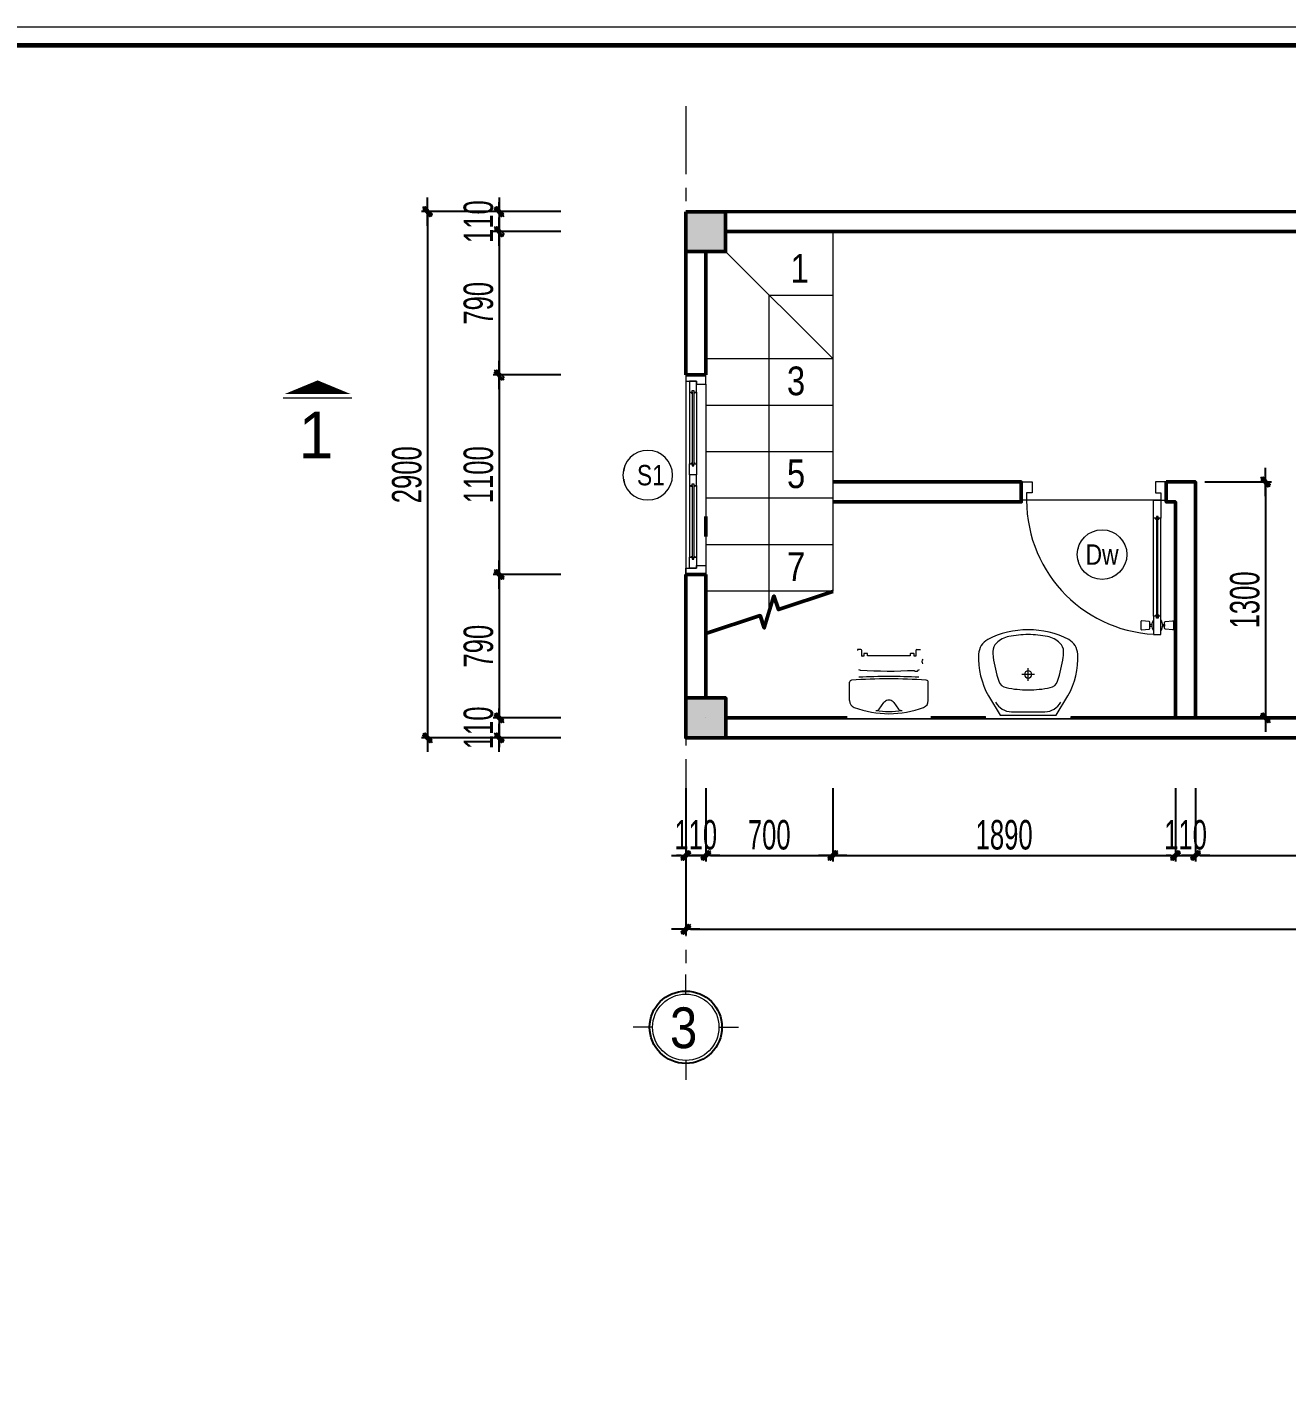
# Model space of a CAD drawing. Header units: millimetres. Extents: x 596422 to 1674380, y -367470 to 58862.
# Drawn here: x 998884 to 1005823, y -24638 to -17213 of the extents above; entities that cross this region are included whole.
import ezdxf
from ezdxf.enums import TextEntityAlignment as Align

# ---------------------------------------------------------------- set-up
doc = ezdxf.new("R2010")
doc.units = ezdxf.units.MM
doc.header["$LTSCALE"] = 600
doc.header["$MEASUREMENT"] = 0
doc.linetypes.add('ACAD_ISO07W100', pattern=[3, 0, -3])
doc.linetypes.add('CENTER', pattern=[2, 1.25, -0.25, 0.25, -0.25])
doc.layers.get('0').update_dxf_attribs({"lineweight": 0})
doc.layers.get('Defpoints').update_dxf_attribs({"lineweight": 0})
for name, color, linetype, lineweight in [('0.10_Thiet-Bi', 157, 'Continuous', 9), ('0.15_Cua', 144, 'Continuous', 15), ('A-WIPEOUT', 254, 'ACAD_ISO07W100', 0), ('cat1', 30, 'Continuous', 50), ('cot', 40, 'Continuous', 13), ('EG Dim', 8, 'Continuous', 18), ('hatch1', 136, 'Continuous', 9), ('ISO', 33, 'Continuous', 15), ('LC ISO', 153, 'Continuous', 13), ('LC Khac', 4, 'Continuous', 9), ('LC Net manh', 9, 'Continuous', 5), ('LC noi that', 125, 'Continuous', 0), ('LC Text1', 3, 'Continuous', 20), ('noithat', 125, 'Continuous', 9), ('text', 1, 'Continuous', 20), ('thay1', 63, 'Continuous', 18), ('truc', 76, 'CENTER', 9)]:
    doc.layers.add(name, color=color, linetype=linetype, lineweight=lineweight)
for name, color, linetype in [('font', 41, 'Continuous'), ('Khungten_LCDI', 7, 'Continuous'), ('Kichthuoc', 9, 'Continuous')]:
    doc.layers.add(name, color=color, linetype=linetype)
doc.styles.add('General text 2', font='arial.ttf')
doc.styles.add('HOATBIF', font='hoatbif.shx', dxfattribs={"width": 0.65})
doc.styles.add('Khungten', font='VHAVAN.TTF', dxfattribs={"width": 0.9, "height": 5000})
doc.styles.add('LC 1', font='VHAVANB.TTF')
doc.styles.add('style1', font='VHARIALN.TTF')
doc.styles.add('Title', font='VHAVAN.TTF', dxfattribs={"width": 0.8})
doc.dimstyles.new('1-100', dxfattribs={"dimscale": 300, "dimtxt": 1.2, "dimasz": 0.25, "dimexe": 0.5, "dimexo": 0, "dimgap": 0.3, "dimtad": 1, "dimdec": 0, "dimzin": 0, "dimdsep": 46, "dimtxsty": 'HOATBIF', "dimblk1": 'DOT', "dimblk2": 'DOT', "dimsah": 1, "dimcen": -1, "dimdle": 1, "dimclrd": 256, "dimclre": 256, "dimclrt": 4, "dimadec": 3, "dimazin": 2, "dimtfac": 0.333333, "dimtdec": 0, "dimtix": 1, "dimtmove": 2, "dimatfit": 3, "dimldrblk": 'DOT', "dimfxl": 1, "dimtvp": 0.833333, "dimtolj": 1, "dimtzin": 0, "dimarcsym": 0})

# ---------------------------------------------------------------- blocks, each defined once
blk = doc.blocks.new('TTRUC')
at = {"layer": 'ISO'}
for p, q in [((0, 6.37), (0, 10.13)), ((-6.37, 0), (-10.13, 0)), ((6.37, 0), (10.13, 0)), ((0, -6.37), (0, -10.13))]:
    blk.add_line(p, q, dxfattribs=at)
blk.add_circle((0, 0), 6.37, dxfattribs=at)
at = {"layer": 'Kichthuoc'}
blk.add_circle((0, 0), 6.95, dxfattribs=at)
blk = doc.blocks.new('DOT')
at = {"layer": 'Kichthuoc'}
blk.add_line((-3, 0), (3, 0), dxfattribs=at)
at = {"layer": 'Kichthuoc', "color": 4}
blk.add_line((-1, -1), (1, 1), dxfattribs=at)
blk.add_lwpolyline([(0.5, 1), (-1, -0.5), (-0.5, -1), (1, 0.5)], close=True, dxfattribs=at)
blk = doc.blocks.new('*D708')
at = {"layer": 'Defpoints', "color": 0, "transparency": 16777216}
for p in [(1003324.8, -21408.2), (1005214.5, -21408.2), (1005214.5, -21779.9)]:
    blk.add_point(p, dxfattribs=at)
at = {"layer": 'EG Dim', "lineweight": -2, "transparency": 16777216}
for p, q in [((1003324.8, -21408.2), (1003324.8, -21812.4)), ((1005214.5, -21408.2), (1005214.5, -21812.4)), ((1003350.8, -21779.9), (1005188.5, -21779.9))]:
    blk.add_line(p, q, dxfattribs=at)
at = {"layer": 'EG Dim', "lineweight": -2, "transparency": 16777216, "xscale": 26, "yscale": 26, "zscale": 26, "rotation": 180}
blk.add_blockref('DOT', (1003324.8, -21779.9), dxfattribs=at)
at = {"layer": 'EG Dim', "lineweight": -2, "transparency": 16777216, "xscale": 26, "yscale": 26, "zscale": 26}
blk.add_blockref('DOT', (1005214.5, -21779.9), dxfattribs=at)
at = {"layer": 'EG Dim', "color": 4, "transparency": 16777216, "insert": (1004269.7, -21666.2), "char_height": 162.5, "attachment_point": 5, "style": 'HOATBIF'}
blk.add_mtext('\\A1;1890', dxfattribs=at)
blk = doc.blocks.new('_Dot')
at = {"color": 0, "linetype": 'ByBlock', "lineweight": -2}
blk.add_line((-0.5, 0), (-1, 0), dxfattribs=at)
at = {"color": 0, "linetype": 'ByBlock', "const_width": 0.5}
blk.add_lwpolyline([(-0.25, 0, 1), (0.25, 0, 1)], format="xyb", close=True, dxfattribs=at)
blk = doc.blocks.new('*D710')
at = {"layer": 'Defpoints', "color": 0, "transparency": 16777216}
for p in [(1002515, -21408.2), (1011615, -21407.8), (1011615, -22186.2)]:
    blk.add_point(p, dxfattribs=at)
at = {"layer": 'EG Dim', "lineweight": -2, "transparency": 16777216}
for p, q in [((1002515, -21408.2), (1002515, -22218.7)), ((1011615, -21407.8), (1011615, -22218.7)), ((1002541, -22186.2), (1011589, -22186.2))]:
    blk.add_line(p, q, dxfattribs=at)
at = {"layer": 'EG Dim', "lineweight": -2, "transparency": 16777216, "xscale": 26, "yscale": 26, "zscale": 26, "rotation": 180}
blk.add_blockref('DOT', (1002515, -22186.2), dxfattribs=at)
at = {"layer": 'EG Dim', "lineweight": -2, "transparency": 16777216, "xscale": 26, "yscale": 26, "zscale": 26}
blk.add_blockref('DOT', (1011615, -22186.2), dxfattribs=at)
at = {"layer": 'EG Dim', "color": 4, "transparency": 16777216, "insert": (1007065, -22072.4), "char_height": 162.5, "attachment_point": 5, "style": 'HOATBIF'}
blk.add_mtext('\\A1;9100', dxfattribs=at)
blk = doc.blocks.new('*D711')
at = {"layer": 'Defpoints', "color": 0, "transparency": 16777216}
for p in [(1001826.2, -18340.7), (1001486.3, -19130.8), (1001826.2, -19130.8)]:
    blk.add_point(p, dxfattribs=at)
at = {"layer": 'EG Dim', "lineweight": -2, "transparency": 16777216}
for p, q in [((1001826.2, -18340.7), (1001453.8, -18340.7)), ((1001486.3, -18366.7), (1001486.3, -19104.8)), ((1001826.2, -19130.8), (1001453.8, -19130.8))]:
    blk.add_line(p, q, dxfattribs=at)
at = {"layer": 'EG Dim', "lineweight": -2, "transparency": 16777216, "xscale": 26, "yscale": 26, "zscale": 26}
for p, rotation in [((1001486.3, -18340.7), 90), ((1001486.3, -19130.8), 270)]:
    blk.add_blockref('DOT', p, dxfattribs=dict(at, rotation=rotation))
at = {"layer": 'EG Dim', "color": 4, "transparency": 16777216, "insert": (1001372.6, -18735.8), "char_height": 162.5, "attachment_point": 5, "rotation": 90, "style": 'HOATBIF'}
blk.add_mtext('\\A1;790', dxfattribs=at)
blk = doc.blocks.new('*D712')
at = {"layer": 'Defpoints', "color": 0, "transparency": 16777216}
for p in [(1001826.2, -21020.7), (1001486.3, -21130.8), (1001826.2, -21130.8)]:
    blk.add_point(p, dxfattribs=at)
at = {"layer": 'EG Dim', "lineweight": -2, "transparency": 16777216}
for p, q in [((1001486.3, -20994.7), (1001486.3, -20968.7)), ((1001826.2, -21020.7), (1001453.8, -21020.7)), ((1001486.3, -21020.7), (1001486.3, -21130.8)), ((1001826.2, -21130.8), (1001453.8, -21130.8)), ((1001486.3, -21156.8), (1001486.3, -21182.8))]:
    blk.add_line(p, q, dxfattribs=at)
at = {"layer": 'EG Dim', "lineweight": -2, "transparency": 16777216, "xscale": 26, "yscale": 26, "zscale": 26}
for p, rotation in [((1001486.3, -21020.7), 270), ((1001486.3, -21130.8), 90)]:
    blk.add_blockref('DOT', p, dxfattribs=dict(at, rotation=rotation))
at = {"layer": 'EG Dim', "color": 4, "transparency": 16777216, "insert": (1001372.6, -21075.8), "char_height": 162.5, "attachment_point": 5, "rotation": 90, "style": 'HOATBIF'}
blk.add_mtext('\\A1;110', dxfattribs=at)
blk = doc.blocks.new('*D713')
at = {"layer": 'Defpoints', "color": 0, "transparency": 16777216}
for p in [(1001826.2, -18230.7), (1001486.3, -18340.7), (1001826.2, -18340.7)]:
    blk.add_point(p, dxfattribs=at)
at = {"layer": 'EG Dim', "lineweight": -2, "transparency": 16777216}
for p, q in [((1001486.3, -18204.7), (1001486.3, -18178.7)), ((1001826.2, -18230.7), (1001453.8, -18230.7)), ((1001486.3, -18230.7), (1001486.3, -18340.7)), ((1001826.2, -18340.7), (1001453.8, -18340.7)), ((1001486.3, -18366.7), (1001486.3, -18392.7))]:
    blk.add_line(p, q, dxfattribs=at)
at = {"layer": 'EG Dim', "lineweight": -2, "transparency": 16777216, "xscale": 26, "yscale": 26, "zscale": 26}
for p, rotation in [((1001486.3, -18230.7), 270), ((1001486.3, -18340.7), 90)]:
    blk.add_blockref('DOT', p, dxfattribs=dict(at, rotation=rotation))
at = {"layer": 'EG Dim', "color": 4, "transparency": 16777216, "insert": (1001372.6, -18285.7), "char_height": 162.5, "attachment_point": 5, "rotation": 90, "style": 'HOATBIF'}
blk.add_mtext('\\A1;110', dxfattribs=at)
blk = doc.blocks.new('*D714')
at = {"layer": 'Defpoints', "color": 0, "transparency": 16777216}
for p in [(1001826.2, -18230.7), (1001091.7, -21130.8), (1001826.2, -21130.8)]:
    blk.add_point(p, dxfattribs=at)
at = {"layer": 'EG Dim', "lineweight": -2, "transparency": 16777216}
for p, q in [((1001826.2, -18230.7), (1001059.2, -18230.7)), ((1001091.7, -18256.7), (1001091.7, -21104.8)), ((1001826.2, -21130.8), (1001059.2, -21130.8))]:
    blk.add_line(p, q, dxfattribs=at)
at = {"layer": 'EG Dim', "lineweight": -2, "transparency": 16777216, "xscale": 26, "yscale": 26, "zscale": 26}
for p, rotation in [((1001091.7, -18230.7), 90), ((1001091.7, -21130.8), 270)]:
    blk.add_blockref('DOT', p, dxfattribs=dict(at, rotation=rotation))
at = {"layer": 'EG Dim', "color": 4, "transparency": 16777216, "insert": (1000977.9, -19680.7), "char_height": 162.5, "attachment_point": 5, "rotation": 90, "style": 'HOATBIF'}
blk.add_mtext('\\A1;2900', dxfattribs=at)
blk = doc.blocks.new('*D715')
at = {"layer": 'Defpoints', "color": 0, "transparency": 16777216}
for p in [(1002515, -21408.2), (1002625, -21408.2), (1002625, -21779.9)]:
    blk.add_point(p, dxfattribs=at)
at = {"layer": 'EG Dim', "lineweight": -2, "transparency": 16777216}
for p, q in [((1002515, -21408.2), (1002515, -21812.4)), ((1002625, -21408.2), (1002625, -21812.4)), ((1002489, -21779.9), (1002463, -21779.9)), ((1002515, -21779.9), (1002625, -21779.9)), ((1002651, -21779.9), (1002677, -21779.9))]:
    blk.add_line(p, q, dxfattribs=at)
at = {"layer": 'EG Dim', "lineweight": -2, "transparency": 16777216, "xscale": 26, "yscale": 26, "zscale": 26}
blk.add_blockref('DOT', (1002515, -21779.9), dxfattribs=at)
at = {"layer": 'EG Dim', "lineweight": -2, "transparency": 16777216, "xscale": 26, "yscale": 26, "zscale": 26, "rotation": 180}
blk.add_blockref('DOT', (1002625, -21779.9), dxfattribs=at)
at = {"layer": 'EG Dim', "color": 4, "transparency": 16777216, "insert": (1002570, -21666.2), "char_height": 162.5, "attachment_point": 5, "style": 'HOATBIF'}
blk.add_mtext('\\A1;110', dxfattribs=at)
blk = doc.blocks.new('*U10')
at = {"layer": 'A-WIPEOUT'}
blk.add_lwpolyline([(0, 4.25), (-2.5, 3.44), (-4.04, 1.31), (-4.04, -1.31), (-2.5, -3.44), (0, -4.25), (2.5, -3.44), (4.04, -1.31), (4.04, 1.31), (2.5, 3.44)], close=True, dxfattribs=at)
blk.add_wipeout([(0, 4.25), (-2.5, 3.44), (-4.04, 1.31), (-4.04, -1.31), (-2.5, -3.44), (0, -4.25), (2.5, -3.44), (4.04, -1.31), (4.04, 1.31), (2.5, 3.44)]).dxf.layer = 'A-WIPEOUT'
blk.add_circle((0, 0), 4.25)
at = {"layer": 'text', "style": 'General text 2', "width": 0.8, "flags": 8}
blk.add_attdef('SYMBOL', text='', height=3.5, dxfattribs=at).set_placement((0, 0), align=Align.MIDDLE_CENTER)
blk = doc.blocks.new('*U14')
for p, q in [((30, 640), (30, 100)), ((70, 640), (70, 100)), ((30, 0), (770, 0))]:
    blk.add_line(p, q)
at = {"color": 8, "lineweight": 9}
for p, q in [((47.5, 650), (47.5, 90)), ((52.5, 650), (52.5, 90))]:
    blk.add_line(p, q, dxfattribs=at)
for points in [[(5.1, 669.5), (-34.9, 665.5, -0.443716), (-40.4, 670.5), (-40.4, 709.5, -0.443716), (-34.9, 714.5), (5.1, 710.5, -0.385314), (9.6, 705.5), (9.6, 674.5, -0.385314)], [(94.9, 669.5), (134.9, 665.5, 0.443716), (140.4, 670.5), (140.4, 709.5, 0.443716), (134.9, 714.5), (94.9, 710.5, 0.385314), (90.4, 705.5), (90.4, 674.5, 0.385314)]]:
    blk.add_lwpolyline(points, format="xyb", close=True)
for points in [[(20.3, 685), (9.6, 685), (9.6, 695), (20.3, 695)], [(55, 640), (70, 640), (70, 740), (30, 740), (30, 640), (45, 640), (45, 650), (55, 650), (55, 640)], [(79.7, 685), (90.4, 685), (90.4, 695), (79.7, 695)], [(55, 100), (70, 100), (70, 0), (30, 0), (30, 100), (45, 100), (45, 90), (55, 90), (55, 100)]]:
    blk.add_lwpolyline(points)
for points in [[(30, 0), (0, 0), (0, -100), (60, -100), (60, -40), (30, -40)], [(770, 0), (800, 0), (800, -100), (740, -100), (740, -40), (770, -40)]]:
    blk.add_lwpolyline(points, close=True)
for centre, start, end in [((70, 690), 143.1301, 216.8699), ((30, 690), 323.1301, 36.8699)]:
    blk.add_arc(centre, 50, start, end)
for centre, radius, start, end in [((30, 0), 740, 0, 90), ((47, 640.9), 8.25, 186.43423, 273.2898), ((53, 640.9), 8.25, 266.7102, 353.56577), ((47, 99.1), 8.25, 86.7102, 173.56577), ((53, 99.1), 8.25, 6.43423, 93.2898)]:
    blk.add_arc(centre, radius, start, end, dxfattribs=at)
blk = doc.blocks.new('TB WC BonCau 01')
at = {"color": 8}
blk.add_wipeout([(0, 230), (195.9, 230), (216, 220), (220.9, 206.7), (221.3, 200), (222.6, 180), (223.5, 165), (265.8, 168), (276.1, 180), (289.7, 184.9), (365.9, 190), (371, 185), (371, 180), (371, 173.8), (376, 174.1), (376, 180), (376, 185), (381, 190), (502, 185.5), (546.1, 180), (590.2, 170.3), (621.5, 160), (663.1, 140), (693.4, 120), (717.3, 100), (729.8, 87.8), (736.7, 80), (750, 60), (758.7, 40), (763.6, 20), (765.1, 0), (763.6, -20), (758.7, -40), (750, -60), (736.7, -80), (729.8, -87.8), (717.3, -100), (693.4, -120), (663.1, -140), (621.5, -160), (590.2, -170.3), (546.1, -180), (502, -185.5), (381, -190), (376, -185), (376, -180), (376, -174.1), (371, -173.8), (371, -180), (371, -185), (365.9, -190), (324, -187.9), (323.9, -200), (323.8, -205.4), (322, -207.4), (300, -207.4), (298.2, -205.4), (298.1, -200), (298, -185.8), (289.7, -184.9), (276, -180), (265.8, -168), (223.5, -164.9), (222.6, -180), (221.3, -200), (220.9, -206.7), (216, -220), (195.9, -230), (0, -230)], dxfattribs=at)
for p, q in [((95.4, 217), (195.9, 217)), ((340.5, 149), (371, 149)), ((376, 174.1), (371, 173.8)), ((376, 154), (376, 174.1)), ((339.5, 139), (339.5, 148)), ((352.5, 138.5), (340, 138.5)), ((341.5, -117.5), (341.5, 117.5)), ((341.5, 117.5), (352.5, 117.5)), ((354.5, 119.5), (354.5, 136.5)), ((48.3, 53.4), (84, 27.5)), ((84, -27.5), (48.3, -53.4)), ((258.2, -142), (258.2, -158)), ((260.2, -140), (261.7, -140)), ((339.5, -148), (339.5, -139)), ((340, -138.5), (352.5, -138.5)), ((352.5, -117.5), (341.5, -117.5)), ((354.5, -136.5), (354.5, -119.5)), ((95.4, -217), (195.9, -217)), ((261.7, -160), (260.2, -160)), ((263.3, -160.1), (261.9, -160.1)), ((371, -149), (340.5, -149)), ((376, -154), (376, -174.1))]:
    blk.add_line(p, q)
for centre, radius, start, end in [((563, 0), 540, 159.26776, 200.73208), ((95.4, 177), 40, 89.99856, 159.2669), ((195.9, 205), 12, 3.91856, 90), ((-2782, 0), 2997, 356.06204, 3.93797), ((-2782, 0), 3010, 356.85899, 3.14255), ((2758, 0), 2500, 176.38546, 183.20799), ((292.9, 155.1), 30, 154.597, 176.39375), ((340.5, 148), 1, 89.9427, 180), ((371, 154), 5, 270.01144, 0), ((340, 139), 0.499, 180, 270.11457), ((352.5, 136.5), 2, 0, 89.97134), ((352.5, 119.5), 2, 270.02864, 0), ((535, 0), 500, 171.66812, 188.3323), ((60.1, 69.6), 20, 171.67987, 234.05139), ((64, 0), 34, 10.76096, 54.0415), ((64, 0), 34, 349.23902, 10.76096), ((60.1, -69.6), 20, 125.95468, 188.3347), ((64, 0), 34, 305.94746, 349.23406), ((260.2, -142), 2, 90, 180), ((340, -139), 0.5, 89.88541, 180), ((340.5, -148), 0.999, 180, 270.05728), ((352.5, -119.5), 2, 0, 89.97134), ((352.5, -136.5), 2, 270.02864, 0), ((95.4, -177), 40, 200.73123, 270.00141), ((195.9, -205), 12, 270.00476, 356.06268), ((260.2, -158), 2, 180, 270), ((292.9, -155.1), 30, 189.56434, 205.42517), ((309.9, -202.2), 20.2, 45.63272, 125.86264), ((371, -154), 5, 0, 89.98854)]:
    blk.add_arc(centre, radius, start, end)
blk = doc.blocks.new('*U47')
at = {"color": 8}
blk.add_wipeout([(0, 232), (40.2, 240), (140.8, 260), (241.3, 280), (295.7, 287.4), (351.7, 288), (388.5, 280), (421.2, 260), (439.3, 240), (450.7, 220), (459.9, 200), (468.1, 180), (475.3, 160), (481.4, 140), (486.7, 120), (491, 100), (494.5, 80), (497.1, 60), (498.9, 40), (499.9, 20), (500, 0), (499.9, -20), (498.9, -40), (497.1, -60), (494.5, -80), (491, -100), (486.7, -120), (481.4, -140), (475.3, -160), (468.1, -180), (459.9, -200), (450.7, -220), (439.3, -240), (421.2, -260), (388.5, -280), (351.7, -288), (295.7, -287.4), (240.1, -279.8), (140.8, -260), (40.2, -240), (0, -232)], dxfattribs=at).dxf.layer = 'LC noi that'
for p, q in [((204.3, 0), (274.3, 0)), ((239.3, 35), (239.3, -35))]:
    blk.add_line(p, q)
blk.add_lwpolyline([(15, -154.1), (15, 154.1), (121.2, 219.1, -0.14257), (351, 273, -0.255099), (432.2, 223.3, -0.124237), (485, 0, -0.124237), (432.2, -223.3, -0.255099), (351, -273, -0.142542), (121.2, -219.1)], format="xyb", close=True)
for points in [[(86.7, -179.7, -0.253319), (32.7, -92.2), (32.7, 92.2, -0.253319), (86.7, 179.6)], [(154, 0, -0.05085), (166.4, 121.1, -0.267955), (202.9, 162.2, -0.045825), (334.9, 192.9, -0.034433), (365, 195, -0.20396), (411.9, 175, -0.140892), (447.9, 106.7, -0.051029), (459, 0, -0.051029), (447.9, -106.7, -0.140892), (411.9, -175, -0.20396), (365, -195, -0.034433), (334.9, -192.9, -0.045825), (202.9, -162.2, -0.267955), (166.4, -121.1, -0.05085), (154, 0, 0.05085)]]:
    blk.add_lwpolyline(points, format="xyb")
blk.add_circle((239.3, 0), 20)
blk = doc.blocks.new('LCDI-new')
at = {"layer": 'Defpoints', "lineweight": 0}
blk.add_lwpolyline([(-1626044.71, 488105.01), (-1626044.71, 488402.01), (-1625624.71, 488402.01), (-1625624.71, 488105.01)], close=True, dxfattribs=at)
at = {"layer": 'Khungten_LCDI', "color": 5, "lineweight": 60}
blk.add_lwpolyline([(-1626032.71, 488107.01), (-1626032.71, 488400.01), (-1625626.71, 488400.01), (-1625626.71, 488107.01)], close=True, dxfattribs=at)
at = {"color": 2, "style": 'Title', "width": 1.824646}
for tag, p, p2 in [('TENBANVE1', (-1625663.58, 488164.65), (-1625629.32, 488164.65)), ('TENBANVE2', (-1625663.58, 488157.89), (-1625629.32, 488157.89))]:
    blk.add_attdef(tag, text='', height=2.5, dxfattribs=at).set_placement(p, p2, align=Align.FIT)
at = {"color": 7, "style": 'Khungten', "width": 0.8}
for tag, p in [('REVISION', (-1625637.72, 488146.05)), ('NGAYHT', (-1625637.25, 488137.42))]:
    blk.add_attdef(tag, text='', height=2, dxfattribs=at).set_placement(p, align=Align.CENTER)
at = {"color": 2, "style": 'Title', "width": 0.7}
blk.add_attdef('SOBANVE', text='', height=2.5, dxfattribs=at).set_placement((-1625637.09, 488114.55), align=Align.CENTER)
blk = doc.blocks.new('*U18')
for p, q in [((35, 0), (1065, 0)), ((610, -20), (1005, -20)), ((610, -60), (1005, -60)), ((50, -110), (1050, -110))]:
    blk.add_line(p, q)
at = {"color": 8, "lineweight": 5}
for p, q in [((95, -20), (490, -20)), ((95, -35), (490, -35)), ((95, -45), (490, -45)), ((95, -60), (490, -60)), ((610, -20), (1005, -20)), ((610, -35), (1005, -35)), ((610, -45), (1005, -45)), ((610, -60), (1005, -60))]:
    blk.add_line(p, q, dxfattribs=at)
for points in [[(0, 0), (35, 0), (35, -60), (50, -60), (50, -110), (0, -110), (0, 0)], [(1100, 0), (1065, 0), (1065, -60), (1050, -60), (1050, -110), (1100, -110), (1100, 0)], [(610, -45), (610, -60), (550, -60), (550, -20), (610, -20), (610, -35), (600, -35), (600, -45), (610, -45)], [(1005, -45), (1005, -60), (1065, -60), (1065, -20), (1005, -20), (1005, -35), (1015, -35), (1015, -45), (1005, -45)]]:
    blk.add_lwpolyline(points)
for points in [[(35, -20), (95, -20), (95, -35), (85, -35), (85, -45), (95, -45), (95, -60), (35, -60)], [(550, -20), (490, -20), (490, -35), (500, -35), (500, -45), (490, -45), (490, -60), (550, -60)]]:
    blk.add_lwpolyline(points, close=True)
for points in [[(95, -28.8, -0.312187), (102.1, -35, -0.312187)], [(95, -51.2, 0.312187), (102.1, -45, 0.312187)], [(490, -28.8, 0.312187), (482.9, -35, 0.312187)], [(490, -51.2, -0.312187), (482.9, -45, -0.312187)]]:
    blk.add_lwpolyline(points, format="xyb", dxfattribs=at)
for centre, start, end in [((609.1, -37), 14.21506, 83.56577), ((609.1, -43), 276.43423, 345.78494), ((1005.9, -37), 96.43423, 165.78494), ((1005.9, -43), 194.21506, 263.56577)]:
    blk.add_arc(centre, 8.25, start, end, dxfattribs=at)
blk = doc.blocks.new('*D746')
at = {"layer": 'Defpoints', "color": 0, "transparency": 16777216}
for p in [(1001826.2, -19130.8), (1001486.3, -20230.7), (1001826.2, -20230.7)]:
    blk.add_point(p, dxfattribs=at)
at = {"layer": 'EG Dim', "lineweight": -2, "transparency": 16777216}
for p, q in [((1001826.2, -19130.8), (1001453.8, -19130.8)), ((1001486.3, -19156.8), (1001486.3, -20204.7)), ((1001826.2, -20230.7), (1001453.8, -20230.7))]:
    blk.add_line(p, q, dxfattribs=at)
at = {"layer": 'EG Dim', "lineweight": -2, "transparency": 16777216, "xscale": 26, "yscale": 26, "zscale": 26}
for p, rotation in [((1001486.3, -19130.8), 90), ((1001486.3, -20230.7), 270)]:
    blk.add_blockref('DOT', p, dxfattribs=dict(at, rotation=rotation))
at = {"layer": 'EG Dim', "color": 4, "transparency": 16777216, "insert": (1001372.6, -19680.7), "char_height": 162.5, "attachment_point": 5, "rotation": 90, "style": 'HOATBIF'}
blk.add_mtext('\\A1;1100', dxfattribs=at)
blk = doc.blocks.new('*D747')
at = {"layer": 'Defpoints', "color": 0, "transparency": 16777216}
for p in [(1001826.2, -20230.7), (1001486.3, -21020.7), (1001826.2, -21020.7)]:
    blk.add_point(p, dxfattribs=at)
at = {"layer": 'EG Dim', "lineweight": -2, "transparency": 16777216}
for p, q in [((1001826.2, -20230.7), (1001453.8, -20230.7)), ((1001486.3, -20256.7), (1001486.3, -20994.7)), ((1001826.2, -21020.7), (1001453.8, -21020.7))]:
    blk.add_line(p, q, dxfattribs=at)
at = {"layer": 'EG Dim', "lineweight": -2, "transparency": 16777216, "xscale": 26, "yscale": 26, "zscale": 26}
for p, rotation in [((1001486.3, -20230.7), 90), ((1001486.3, -21020.7), 270)]:
    blk.add_blockref('DOT', p, dxfattribs=dict(at, rotation=rotation))
at = {"layer": 'EG Dim', "color": 4, "transparency": 16777216, "insert": (1001372.6, -20625.7), "char_height": 162.5, "attachment_point": 5, "rotation": 90, "style": 'HOATBIF'}
blk.add_mtext('\\A1;790', dxfattribs=at)
blk = doc.blocks.new('*D751')
at = {"layer": 'Defpoints', "color": 0, "transparency": 16777216}
for p in [(1005214.5, -21408.2), (1005324.5, -21408.2), (1005324.5, -21779.9)]:
    blk.add_point(p, dxfattribs=at)
at = {"layer": 'EG Dim', "lineweight": -2, "transparency": 16777216}
for p, q in [((1005214.5, -21408.2), (1005214.5, -21812.4)), ((1005324.5, -21408.2), (1005324.5, -21812.4)), ((1005188.5, -21779.9), (1005162.5, -21779.9)), ((1005214.5, -21779.9), (1005324.5, -21779.9)), ((1005350.5, -21779.9), (1005376.5, -21779.9))]:
    blk.add_line(p, q, dxfattribs=at)
at = {"layer": 'EG Dim', "lineweight": -2, "transparency": 16777216, "xscale": 26, "yscale": 26, "zscale": 26}
blk.add_blockref('DOT', (1005214.5, -21779.9), dxfattribs=at)
at = {"layer": 'EG Dim', "lineweight": -2, "transparency": 16777216, "xscale": 26, "yscale": 26, "zscale": 26, "rotation": 180}
blk.add_blockref('DOT', (1005324.5, -21779.9), dxfattribs=at)
at = {"layer": 'EG Dim', "color": 4, "transparency": 16777216, "insert": (1005269.5, -21666.2), "char_height": 162.5, "attachment_point": 5, "style": 'HOATBIF'}
blk.add_mtext('\\A1;110', dxfattribs=at)
blk = doc.blocks.new('*D752')
at = {"layer": 'Defpoints', "color": 0, "transparency": 16777216}
for p in [(1005324.5, -21408.2), (1007515, -21407.8), (1007515, -21779.9)]:
    blk.add_point(p, dxfattribs=at)
at = {"layer": 'EG Dim', "lineweight": -2, "transparency": 16777216}
for p, q in [((1005324.5, -21408.2), (1005324.5, -21812.4)), ((1007515, -21407.8), (1007515, -21812.4)), ((1005350.5, -21779.9), (1007489, -21779.9))]:
    blk.add_line(p, q, dxfattribs=at)
at = {"layer": 'EG Dim', "lineweight": -2, "transparency": 16777216, "xscale": 26, "yscale": 26, "zscale": 26, "rotation": 180}
blk.add_blockref('DOT', (1005324.5, -21779.9), dxfattribs=at)
at = {"layer": 'EG Dim', "lineweight": -2, "transparency": 16777216, "xscale": 26, "yscale": 26, "zscale": 26}
blk.add_blockref('DOT', (1007515, -21779.9), dxfattribs=at)
at = {"layer": 'EG Dim', "color": 4, "transparency": 16777216, "insert": (1006419.7, -21666.2), "char_height": 162.5, "attachment_point": 5, "style": 'HOATBIF'}
blk.add_mtext('\\A1;2190', dxfattribs=at)
blk = doc.blocks.new('*D753')
at = {"layer": 'Defpoints', "color": 0, "transparency": 16777216}
for p in [(1002625, -21408.2), (1003324.8, -21408.2), (1003324.8, -21779.9)]:
    blk.add_point(p, dxfattribs=at)
at = {"layer": 'EG Dim', "lineweight": -2, "transparency": 16777216}
for p, q in [((1002625, -21408.2), (1002625, -21812.4)), ((1003324.8, -21408.2), (1003324.8, -21812.4)), ((1002651, -21779.9), (1003298.8, -21779.9))]:
    blk.add_line(p, q, dxfattribs=at)
at = {"layer": 'EG Dim', "lineweight": -2, "transparency": 16777216, "xscale": 26, "yscale": 26, "zscale": 26, "rotation": 180}
blk.add_blockref('DOT', (1002625, -21779.9), dxfattribs=at)
at = {"layer": 'EG Dim', "lineweight": -2, "transparency": 16777216, "xscale": 26, "yscale": 26, "zscale": 26}
blk.add_blockref('DOT', (1003324.8, -21779.9), dxfattribs=at)
at = {"layer": 'EG Dim', "color": 4, "transparency": 16777216, "insert": (1002974.9, -21666.2), "char_height": 162.5, "attachment_point": 5, "style": 'HOATBIF'}
blk.add_mtext('\\A1;700', dxfattribs=at)
blk = doc.blocks.new('*D700')
at = {"layer": 'Defpoints', "color": 0, "transparency": 16777216}
for p in [(1005375.9, -19720.6), (1005376, -21020.6), (1005710.2, -21020.6)]:
    blk.add_point(p, dxfattribs=at)
at = {"layer": 'EG Dim', "lineweight": -2, "transparency": 16777216}
for p, q in [((1005375.9, -19720.6), (1005742.7, -19720.6)), ((1005710.2, -19746.6), (1005710.2, -20994.6)), ((1005376, -21020.6), (1005742.7, -21020.6))]:
    blk.add_line(p, q, dxfattribs=at)
at = {"layer": 'EG Dim', "lineweight": -2, "transparency": 16777216, "xscale": 26, "yscale": 26, "zscale": 26}
for p, rotation in [((1005710.2, -19720.6), 90), ((1005710.2, -21020.6), 270)]:
    blk.add_blockref('DOT', p, dxfattribs=dict(at, rotation=rotation))
at = {"layer": 'EG Dim', "color": 4, "transparency": 16777216, "insert": (1005596.5, -20370.6), "char_height": 162.5, "attachment_point": 5, "rotation": 90, "style": 'HOATBIF'}
blk.add_mtext('\\A1;1300', dxfattribs=at)

msp = doc.modelspace()

# ---------------------------------------------------------------- hatches: boundary and pattern name
at = {"layer": 'cot', "transparency": 33554687}
h = msp.add_hatch(color=256, dxfattribs=at)
h.dxf.hatch_style = 1
h.paths.add_polyline_path([(1002514.7, -18450.8), (1002734.7, -18450.8), (1002734.7, -18230.8), (1002514.7, -18230.8)])
h = msp.add_hatch(color=256, dxfattribs=at)
h.dxf.hatch_style = 1
h.paths.add_polyline_path([(1002514.9, -21130.8), (1002734.9, -21130.8), (1002734.9, -20910.8), (1002514.9, -20910.8)])

# ---------------------------------------------------------------- linework, layer by layer
at = {"layer": 'cat1'}
for p, q in [((1007514.7, -18230.4), (1002514.7, -18230.8)), ((1002514.7, -18450.8), (1002514.7, -18230.8)), ((1007294.7, -18340.4), (1002734.7, -18340.8)), ((1002514.8, -19130.8), (1002514.8, -18450.8)), ((1002624.8, -19130.8), (1002624.7, -18450.8)), ((1002514.8, -19130.8), (1002624.8, -19130.8)), ((1002624.8, -20020.8), (1002624.8, -19910.8)), ((1002514.8, -20230.8), (1002624.9, -20230.8)), ((1002514.9, -21130.8), (1002514.9, -20230.8)), ((1002624.9, -20910.8), (1002624.9, -20230.8)), ((1002624.9, -21020.8), (1002624.9, -21020.7)), ((1007294.9, -21020.4), (1002734.9, -21020.8)), ((1011614.9, -21130), (1002514.9, -21130.8))]:
    msp.add_line(p, q, dxfattribs=at)
for points in [[(1002514.7, -18230.8), (1002734.7, -18230.8), (1002734.7, -18450.8), (1002514.7, -18450.8), (1002514.7, -18230.8)], [(1003324.8, -19720.7), (1004363.5, -19720.6), (1004363.5, -19830.6), (1003324.8, -19830.7)], [(1005323.5, -21020.6), (1005323.5, -19720.6), (1005163.5, -19720.6)], [(1005163.5, -19720.6), (1005163.5, -19830.6), (1005213.5, -19830.6), (1005213.5, -21020.6)], [(1002624.8, -20556.5), (1002925.2, -20457.2), (1002947.5, -20524.7), (1003000.8, -20348.7), (1003025.7, -20424), (1003324.8, -20325.1)], [(1002514.9, -20910.8), (1002734.9, -20910.8), (1002734.9, -21130.8), (1002514.9, -21130.8), (1002514.9, -20910.8)]]:
    msp.add_lwpolyline(points, dxfattribs=at)
at = {"layer": 'hatch1'}
msp.add_lwpolyline([(1002974.2, -20436.7), (1002974.7, -18690.8), (1003324.7, -18690.8)], dxfattribs=at)
at = {"layer": 'LC Khac', "color": 1, "ltscale": 2}
msp.add_line((1000675.2, -19258.6), (1000296.6, -19258.6), dxfattribs=at)
msp.add_lwpolyline([(1000485.9, -19160.6, 0, 367.7, 0), (1000485.9, -19236.6, 214.5, 214.5, 0)], format="xyseb", dxfattribs=at)
at = {"layer": 'noithat'}
msp.add_lwpolyline([(1007294.9, -21020.7), (1005323.5, -21020.6), (1005323.6, -19720.6)], dxfattribs=at)
at = {"layer": 'thay1'}
for p, q in [((1003324.7, -18340.8), (1003324.8, -20325.1)), ((1002734.7, -18450.8), (1003324.7, -19040.8)), ((1002624.7, -19040.8), (1003324.8, -19040.8)), ((1002624.7, -19296.8), (1003324.7, -19296.8)), ((1002624.7, -19552.8), (1003324.7, -19552.8)), ((1002624.7, -19808.8), (1003324.7, -19808.8)), ((1002624.7, -20064.8), (1003324.7, -20064.8)), ((1002624.7, -20320.8), (1003324.7, -20320.8))]:
    msp.add_line(p, q, dxfattribs=at)
at = {"layer": 'truc', "ltscale": 0.5}
msp.add_line((1002514.6, -17648.7), (1002515.1, -22435.2), dxfattribs=at)

# ---------------------------------------------------------------- block references
at = {"layer": '0.15_Cua', "xscale": -1, "rotation": 90}
msp.add_blockref('*U18', (1002514.8, -19130.8), dxfattribs=at)
at = {"layer": 'LC ISO', "xscale": 28.69141044115101, "yscale": 28.69141044115101, "zscale": 28.69141044115101}
msp.add_blockref('TTRUC', (1002515.1, -22725.9), dxfattribs=at)
at = {"layer": 'LC Net manh'}
ref = msp.add_blockref('*U10', (1004809.4, -20120.6), dxfattribs=dict(at, xscale=32.15220827406386, yscale=32.15220827406386, zscale=32.15220827406386))
ref.add_attrib('SYMBOL', 'Dw', dxfattribs={"layer": 'text', "height": 112.53, "style": 'General text 2', "width": 0.8}).set_placement((1004809.4, -20120.6), align=Align.MIDDLE_CENTER)

# ---------------------------------------------------------------- texts
at = {"ltscale": 2, "style": 'LC 1'}
msp.add_attdef('1', text='A', height=257.4, dxfattribs=at).set_placement((1000476.7, -19461.8), align=Align.MIDDLE_CENTER)
at = {"layer": 'font', "style": 'style1'}
for s, p in [('1', (1003092.6, -18621.9)), ('3', (1003072.5, -19242.3)), ('5', (1003072.5, -19754.3)), ('7', (1003072.5, -20266.3))]:
    msp.add_text(s, height=157.9, dxfattribs=at).set_placement(p)
at = {"layer": 'LC Text1', "ltscale": 0.2, "style": 'LC 1', "width": 0.9}
msp.add_text('3', height=224.7, dxfattribs=at).set_placement((1002503, -22908.7), align=Align.BOTTOM_CENTER)

# ---------------------------------------------------------------- dimensions: what is measured, and where the dimension line sits
at = {"layer": 'EG Dim'}
for base, p1, p2, picture, middle in [((1001486.3, -18340.7), (1001826.2, -18230.7), (1001826.2, -18340.7), '*D713', (1001372.6, -18285.7)), ((1001091.7, -21130.8), (1001826.2, -18230.7), (1001826.2, -21130.8), '*D714', (1000977.9, -19680.7)), ((1001486.3, -19130.8), (1001826.2, -18340.7), (1001826.2, -19130.8), '*D711', (1001372.6, -18735.8)), ((1001486.3, -20230.7), (1001826.2, -19130.8), (1001826.2, -20230.7), '*D746', (1001372.6, -19680.7)), ((1005710.2, -21020.6), (1005375.9, -19720.6), (1005376, -21020.6), '*D700', (1005596.5, -20370.6)), ((1001486.3, -21020.7), (1001826.2, -20230.7), (1001826.2, -21020.7), '*D747', (1001372.6, -20625.7)), ((1001486.3, -21130.8), (1001826.2, -21020.7), (1001826.2, -21130.8), '*D712', (1001372.6, -21075.8))]:
    dim = msp.add_linear_dim(base=base, p1=p1, p2=p2, angle=90, dimstyle='1-100', override={"dimscale": 65, "dimtxt": 2.5, "dimasz": 0.4, "dimgap": 0.5}, dxfattribs=at)
    dim.commit()
    dim.dimension.update_dxf_attribs({"geometry": picture, "text_midpoint": middle})
for base, p1, p2, picture, middle in [((1002625, -21779.9), (1002515, -21408.2), (1002625, -21408.2), '*D715', (1002570, -21666.2)), ((1011615, -22186.2), (1002515, -21408.2), (1011615, -21407.8), '*D710', (1007065, -22072.4)), ((1003324.8, -21779.9), (1002625, -21408.2), (1003324.8, -21408.2), '*D753', (1002974.9, -21666.2)), ((1005214.5, -21779.9), (1003324.8, -21408.2), (1005214.5, -21408.2), '*D708', (1004269.7, -21666.2)), ((1005324.5, -21779.9), (1005214.5, -21408.2), (1005324.5, -21408.2), '*D751', (1005269.5, -21666.2)), ((1007514.9737, -21779.927), (1005324.4924, -21408.2407), (1007514.9737, -21407.797), '*D752', (1006419.7331, -21666.177))]:
    dim = msp.add_linear_dim(base=base, p1=p1, p2=p2, dimstyle='1-100', override={"dimscale": 65, "dimtxt": 2.5, "dimasz": 0.4, "dimgap": 0.5}, dxfattribs=at)
    dim.commit()
    dim.dimension.update_dxf_attribs({"geometry": picture, "text_midpoint": middle})

# ---------------------------------------------------------------- next in the draw order: block references
at = {"layer": '0.10_Thiet-Bi', "rotation": 90}
msp.add_blockref('TB WC BonCau 01', (1003634.6, -21020.7), dxfattribs=at)
at = {"layer": '0.15_Cua', "rotation": 180}
msp.add_blockref('*U14', (1005163.5, -19820.6), dxfattribs=at)

# ---------------------------------------------------------------- next in the draw order: block references
at = {"layer": '0.10_Thiet-Bi', "xscale": -1, "rotation": 270.0000408906681}
msp.add_blockref('*U47', (1004402.2, -21020.6), dxfattribs=at)

# ---------------------------------------------------------------- next in the draw order: block references
at = {"layer": 'Kichthuoc', "xscale": 50.00000000005321, "yscale": 50.00000000005321, "zscale": 50.00000000005321}
msp.add_blockref('LCDI-new', (82300054.1, -24437313), dxfattribs=at)

# ---------------------------------------------------------------- next in the draw order: block references
at = {"layer": 'LC Net manh'}
ref = msp.add_blockref('*U10', (1002305.4, -19683.1), dxfattribs=dict(at, xscale=-32.15220827406386, yscale=32.15220827406386, zscale=32.15220827406386))
ref.add_attrib('SYMBOL', 'S1', dxfattribs={"layer": 'text', "height": 112.53, "style": 'General text 2', "width": 0.8}).set_placement((1002322.8, -19683.1), align=Align.MIDDLE_CENTER)

doc.saveas('drawing.dxf')
